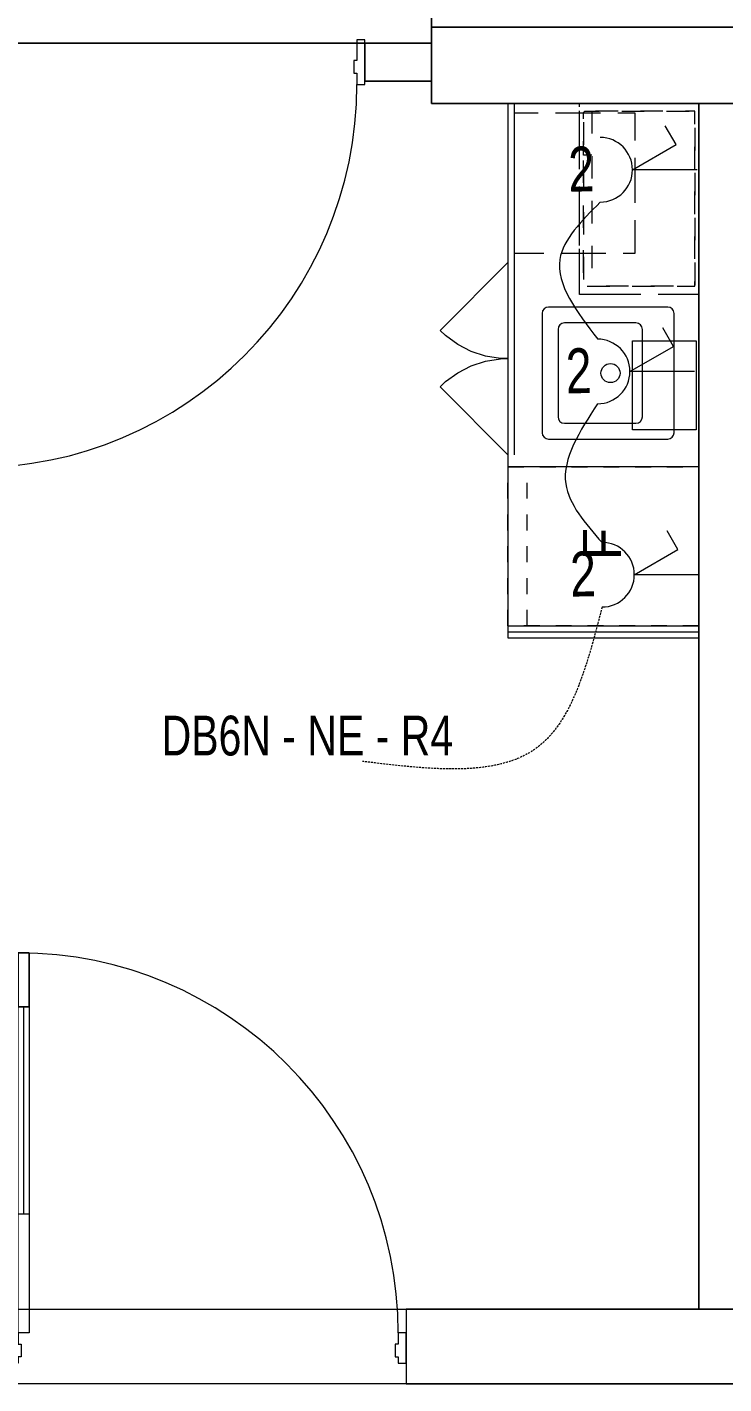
# Model space of a CAD drawing. Header units: millimetres. Extents: x 11356 to 46017, y -5218 to 16780.
# Drawn here: x 15038 to 17228, y 3773 to 8038 of the extents above; entities that cross this region are included whole.
import ezdxf

# ---------------------------------------------------------------- set-up
doc = ezdxf.new("R2010")
doc.units = ezdxf.units.MM
for name, pattern in [('IMPORT-Contour Line', [100, 50, -50]), ('IMPORT-Dashed', [282.222223, 141.111112, -141.111112]), ('IMPORT-Hidden Line', [195.611112, 141.111112, -54.5]), ('IMPORT-Small Dashed', [141.111111, 70.555556, -70.555556]), ('WSP_NZ_Hidden', [9.5, 6.5, -3])]:
    doc.linetypes.add(name, pattern=pattern)
for name, color, linetype, lineweight in [('_Essential Power', 1, 'Continuous', 13), ('_Non Essential Power', 1, 'Continuous', 13), ('A-Des_ Fittings General', 7, 'Continuous', 13), ('A-Des_ Fittings General_Pen_No__81', 251, 'Continuous', 18), ('A-Des_ Fittings General_Pen_No__86', 250, 'Continuous', 18), ('A-Des_ Fittings Joinery_Pen_No__81', 251, 'Continuous', 18), ('A-Des_ Fittings Plumbing_Pen_No__81', 251, 'Continuous', 18), ('A-Des_ Walls', 7, 'Continuous', 13), ('A-Des_ Walls_Pen_No__81', 251, 'Continuous', 18), ('ARCHICAD Doors_Pen_No__81', 251, 'Continuous', 18), ('L07 Enlarged Ground Proposed Plan 02_GFGF Enlarged Proposed Plan 02_dwg', 8, 'Continuous', 13), ('New_A-Des_ Fittings Electrical_Pen_No__4', 250, 'Continuous', 18), ('New_A-Des_ Fittings Joinery_Pen_No__4', 250, 'Continuous', 18), ('New_A-Des_ Fittings Plumbing_Pen_No__89', 250, 'Continuous', 18), ('New_A-Des_ Zones_Pen_No__94', 250, 'Continuous', 18)]:
    doc.layers.add(name, color=color, linetype=linetype, lineweight=lineweight)
doc.styles.add('Arial Narrow', font='ARIALN.TTF', dxfattribs={"width": 0.9, "height": 125})
doc.styles.add('Arial_2', font='arial.ttf', dxfattribs={"height": 120})

# ---------------------------------------------------------------- blocks, each defined once
blk = doc.blocks.new('L07 Enlarged Ground Proposed Plan 02_GFGF Enlarged Proposed Plan 02_dwg_Countertop 24_2__1-12185919-NEW GROUND FLOOR LAYOUT - ELECTRICAL PROPOSED PLAN 02')
at = {"layer": 'A-Des_ Fittings Joinery_Pen_No__81', "color": 254, "flags": 128}
blk.add_lwpolyline([(16549.7, 6118.3), (17149.7, 6118.3), (17149.7, 7798.3), (16549.7, 7798.3)], close=True, dxfattribs=at)
blk = doc.blocks.new('L07 Enlarged Ground Proposed Plan 02_GFGF Enlarged Proposed Plan 02_dwg_Slab_19_1-12185982-NEW GROUND FLOOR LAYOUT - ELECTRICAL PROPOSED PLAN 02')
at = {"layer": 'New_A-Des_ Fittings Joinery_Pen_No__4', "color": 253, "flags": 128}
blk.add_lwpolyline([(17149.7, 6136.3), (16549.7, 6136.3), (16549.7, 6118.3), (17149.7, 6118.3)], close=True, dxfattribs=at)
blk = doc.blocks.new('L07 Enlarged Ground Proposed Plan 02_GFGF Enlarged Proposed Plan 02_dwg_Wall_43_1-12186057-NEW GROUND FLOOR LAYOUT - ELECTRICAL PROPOSED PLAN 02')
at = {"layer": 'A-Des_ Walls', "color": 50, "flags": 128}
blk.add_lwpolyline([(18079.7, 8038.3), (16309.7, 8038.3), (16309.7, 7798.3), (17309.7, 7798.3)], dxfattribs=at)
at = {"layer": 'A-Des_ Walls_Pen_No__81', "color": 254, "flags": 128}
blk.add_lwpolyline([(18079.7, 8038.3), (16309.7, 8038.3), (16309.7, 7798.3), (17149.7, 7798.3)], dxfattribs=at)
blk = doc.blocks.new('L07 Enlarged Ground Proposed Plan 02_GFGF Enlarged Proposed Plan 02_dwg_Wall_58_1-12186075-NEW GROUND FLOOR LAYOUT - ELECTRICAL PROPOSED PLAN 02')
at = {"layer": 'A-Des_ Walls', "color": 50}
for p, q in [((17309.7, 7798.3), (17149.7, 7798.3)), ((17309.7, 4008.3), (17309.7, 7798.3))]:
    blk.add_line(p, q, dxfattribs=at)
at = {"layer": 'A-Des_ Walls', "color": 50, "flags": 128}
blk.add_lwpolyline([(17149.7, 7798.3), (17149.7, 4008.3), (17309.7, 4008.3)], dxfattribs=at)
at = {"layer": 'A-Des_ Walls_Pen_No__81', "color": 254}
for p, q in [((17149.7, 7798.3), (17149.7, 4008.3)), ((17309.7, 7378.3), (17309.7, 7798.3)), ((17309.7, 4008.3), (17309.7, 7378.3))]:
    blk.add_line(p, q, dxfattribs=at)
blk = doc.blocks.new('L07 Enlarged Ground Proposed Plan 02_GFGF Enlarged Proposed Plan 02_dwg_Wall_60_1-12186077-NEW GROUND FLOOR LAYOUT - ELECTRICAL PROPOSED PLAN 02')
at = {"layer": 'A-Des_ Walls', "color": 50}
blk.add_line((16309.7, 8038.3), (18079.7, 8038.3), dxfattribs=at)
at = {"layer": 'A-Des_ Walls', "color": 50, "flags": 128}
blk.add_lwpolyline([(18079.7, 8113.3), (16309.7, 8113.3), (16309.7, 8038.3)], dxfattribs=at)
at = {"layer": 'A-Des_ Walls_Pen_No__81', "color": 254, "flags": 128}
blk.add_lwpolyline([(16509.7, 8113.3), (16309.7, 8113.3), (16309.7, 8038.3), (18079.7, 8038.3)], dxfattribs=at)
blk = doc.blocks.new('L07 Enlarged Ground Proposed Plan 02_GFGF Enlarged Proposed Plan 02_dwg_CI Tools Door_31__1-12186080-NEW GROUND FLOOR LAYOUT - ELECTRICAL PROPOSED PLAN 02')
at = {"layer": 'ARCHICAD Doors_Pen_No__81', "color": 254, "flags": 128}
for points in [[(14879.7, 7933.3), (14879.7, 7893.3), (14869.7, 7893.3), (14869.7, 7858.3), (14844.7, 7858.3), (14844.7, 7998.3), (14869.7, 7998.3), (14869.7, 7933.3), (14879.7, 7933.3), (14879.7, 7893.3), (14869.7, 7893.3), (14869.7, 7858.3), (14844.7, 7858.3), (14844.7, 7998.3), (14869.7, 7998.3), (14869.7, 7933.3)], [(16064.7, 7933.3), (16064.7, 7893.3), (16074.7, 7893.3), (16074.7, 7858.3), (16099.7, 7858.3), (16099.7, 7998.3), (16074.7, 7998.3), (16074.7, 7933.3), (16064.7, 7933.3), (16064.7, 7893.3), (16074.7, 7893.3), (16074.7, 7858.3), (16099.7, 7858.3), (16099.7, 7998.3), (16074.7, 7998.3), (16074.7, 7933.3)], [(14904.7, 6653.3), (14904.7, 7858.3), (14869.7, 7858.3), (14869.7, 6653.3), (14904.7, 6653.3), (14904.7, 7858.3), (14869.7, 7858.3), (14869.7, 6653.3)]]:
    blk.add_lwpolyline(points, close=True, dxfattribs=at)
at = {"layer": 'ARCHICAD Doors_Pen_No__81', "color": 254}
blk.add_arc((14869.7, 7858.3), 1205, 270, 0, dxfattribs=at)
blk = doc.blocks.new('L07 Enlarged Ground Proposed Plan 02_GFGF Enlarged Proposed Plan 02_dwg_Wall_62_1-12186081-NEW GROUND FLOOR LAYOUT - ELECTRICAL PROPOSED PLAN 02')
at = {"layer": 'A-Des_ Walls', "color": 50, "flags": 128}
for points in [[(14749.7, 7868.3), (14844.7, 7868.3), (14844.7, 7988.3), (14749.7, 7988.3)], [(16099.7, 7868.3), (16309.7, 7868.3), (16309.7, 7988.3), (16099.7, 7988.3)]]:
    blk.add_lwpolyline(points, close=True, dxfattribs=at)
at = {"layer": 'A-Des_ Walls_Pen_No__81', "color": 254, "flags": 128}
for points in [[(14749.7, 7868.3), (14844.7, 7868.3), (14844.7, 7988.3), (14749.7, 7988.3)], [(16099.7, 7988.3), (16309.7, 7988.3), (16309.7, 7868.3), (16099.7, 7868.3), (16099.7, 7988.3)]]:
    blk.add_lwpolyline(points, dxfattribs=at)
blk.add_blockref('L07 Enlarged Ground Proposed Plan 02_GFGF Enlarged Proposed Plan 02_dwg_CI Tools Door_31__1-12186080-NEW GROUND FLOOR LAYOUT - ELECTRICAL PROPOSED PLAN 02', (0, 0))
blk = doc.blocks.new('L07 Enlarged Ground Proposed Plan 02_GFGF Enlarged Proposed Plan 02_dwg_Refrigerator 24_49__1-12186208-NEW GROUND FLOOR LAYOUT - ELECTRICAL PROPOSED PLAN 02')
at = {"layer": 'A-Des_ Fittings General', "color": 50, "flags": 128}
blk.add_lwpolyline([(16549.7, 6156.3), (17149.7, 6156.3), (17149.7, 6656.3), (16549.7, 6656.3)], close=True, dxfattribs=at)
at = {"layer": 'A-Des_ Fittings General_Pen_No__81', "color": 254, "linetype": 'IMPORT-Contour Line'}
blk.add_line((16609.7, 6156.3), (16609.7, 6656.3), dxfattribs=at)
at = {"layer": 'A-Des_ Fittings General_Pen_No__81', "color": 254, "linetype": 'IMPORT-Contour Line', "flags": 128}
blk.add_lwpolyline([(16549.7, 6156.3), (16549.7, 6656.3), (17149.7, 6656.3), (17149.7, 6156.3)], close=True, dxfattribs=at)
blk = doc.blocks.new('L07 Enlarged Ground Proposed Plan 02_GFGF Enlarged Proposed Plan 02_dwg_Sink General 24_50__1-12186209-NEW GROUND FLOOR LAYOUT - ELECTRICAL PROPOSED PLAN 02')
at = {"layer": 'A-Des_ Fittings Plumbing_Pen_No__81', "color": 254}
for p, q in [((16657.2, 7138.3), (16657.2, 6763.3)), ((17052.2, 7158.3), (16677.2, 7158.3)), ((17072.2, 6763.3), (17072.2, 7138.3)), ((16707.2, 7088.3), (16707.2, 6813.3)), ((16952.2, 7108.3), (16727.2, 7108.3)), ((16972.2, 6813.3), (16972.2, 7088.3)), ((16727.2, 6793.3), (16952.2, 6793.3)), ((16677.2, 6743.3), (17052.2, 6743.3))]:
    blk.add_line(p, q, dxfattribs=at)
blk.add_circle((16872.2, 6950.8), 30, dxfattribs=at)
for centre, start, end in [((16677.2, 7138.3), 90, 180), ((17052.2, 7138.3), 0, 90), ((16727.2, 7088.3), 90, 180), ((16952.2, 7088.3), 0, 90), ((16727.2, 6813.3), 180, 270), ((16952.2, 6813.3), 270, 0), ((16677.2, 6763.3), 180, 270), ((17052.2, 6763.3), 270, 0)]:
    blk.add_arc(centre, 20, start, end, dxfattribs=at)
blk = doc.blocks.new('L07 Enlarged Ground Proposed Plan 02_GFGF Enlarged Proposed Plan 02_dwg_Microwave Oven 24-12186248-NEW GROUND FLOOR LAYOUT - ELECTRICAL PROPOSED PLAN 02')
at = {"layer": 'New_A-Des_ Fittings Electrical_Pen_No__4', "color": 253, "linetype": 'IMPORT-Small Dashed'}
blk.add_line((16813.6, 7774.1), (16813.6, 7224.1), dxfattribs=at)
at = {"layer": 'New_A-Des_ Fittings Electrical_Pen_No__4', "color": 253, "linetype": 'IMPORT-Small Dashed', "flags": 128}
blk.add_lwpolyline([(16813.6, 7636.2), (16786.9, 7636.2), (16786.9, 7767.3), (16787, 7768.8), (16787.5, 7770.3), (16788.3, 7771.6), (16789.3, 7772.6), (16790.5, 7773.5), (16791.9, 7774), (16793.3, 7774.1), (17136.9, 7774.1), (17136.9, 7224.1), (16793.3, 7224.1), (17136.9, 7224.1), (17136.9, 7774.1), (16793.3, 7774.1), (16792.2, 7774), (16791.1, 7773.7), (16790.1, 7773.2), (16789.2, 7772.5), (16788.4, 7771.7), (16787.7, 7770.7), (16787.3, 7769.6), (16787, 7768.5), (16786.9, 7767.3), (16786.9, 7231), (16787, 7229.8), (16787.3, 7228.6), (16787.7, 7227.6), (16788.4, 7226.6), (16789.2, 7225.7), (16790.1, 7225.1), (16791.1, 7224.5), (16792.2, 7224.2), (16793.3, 7224.1), (16791.9, 7224.3), (16790.5, 7224.8), (16789.3, 7225.6), (16788.3, 7226.7), (16787.5, 7228), (16787, 7229.5), (16786.9, 7231), (16786.9, 7631.7), (16813.6, 7631.7)], dxfattribs=at)
blk = doc.blocks.new('L07 Enlarged Ground Proposed Plan 02_GFGF Enlarged Proposed Plan 02_dwg_Cadimage Cabinet_116__1-12186380-NEW GROUND FLOOR LAYOUT - ELECTRICAL PROPOSED PLAN 02')
at = {"layer": 'A-Des_ Fittings Joinery_Pen_No__81', "color": 254}
for p, q in [((16569.7, 7298.3), (16569.7, 6694.3)), ((17149.7, 7298.3), (17149.7, 6694.3))]:
    blk.add_line(p, q, dxfattribs=at)
at = {"layer": 'A-Des_ Fittings Joinery_Pen_No__81', "color": 254, "flags": 128}
blk.add_lwpolyline([(16549.7, 6694.3), (16336.1, 6907.9), (16353.6, 6924), (16391.9, 6952.1), (16434, 6973.6), (16479, 6988.2), (16526, 6995.4), (16549.7, 6996.3), (16526, 6997.2), (16479, 7004.5), (16434, 7019), (16391.9, 7040.6), (16353.6, 7068.7), (16336.1, 7084.8), (16549.7, 7298.3)], dxfattribs=at)
blk = doc.blocks.new('L07 Enlarged Ground Proposed Plan 02_GFGF Enlarged Proposed Plan 02_dwg_Cadimage Cabinet_131__1-12186398-NEW GROUND FLOOR LAYOUT - ELECTRICAL PROPOSED PLAN 02')
at = {"layer": 'A-Des_ Fittings Joinery_Pen_No__81', "color": 254}
for p, q in [((16549.7, 7798.3), (16549.7, 7298.3)), ((16569.7, 7798.3), (16569.7, 7298.3)), ((17149.7, 7798.3), (17149.7, 7298.3))]:
    blk.add_line(p, q, dxfattribs=at)
at = {"layer": 'A-Des_ Fittings Joinery_Pen_No__81', "color": 254, "linetype": 'IMPORT-Hidden Line', "flags": 128}
blk.add_lwpolyline([(16569.7, 7768.3), (16569.7, 7328.3), (16949.7, 7328.3), (16949.7, 7768.3)], close=True, dxfattribs=at)
blk = doc.blocks.new('L07 Enlarged Ground Proposed Plan 02_GFGF Enlarged Proposed Plan 02_dwg_Cadimage Cabinet_5-12186399-NEW GROUND FLOOR LAYOUT - ELECTRICAL PROPOSED PLAN 02')
at = {"layer": 'New_A-Des_ Fittings Joinery_Pen_No__4', "color": 253, "linetype": 'IMPORT-Dashed', "flags": 128}
blk.add_lwpolyline([(17149.7, 7798.3), (17149.7, 7198.3), (16774.1, 7198.3), (16774.1, 7798.3)], close=True, dxfattribs=at)
at = {"layer": 'New_A-Des_ Fittings Joinery_Pen_No__4', "color": 253, "linetype": 'IMPORT-Hidden Line', "flags": 128}
blk.add_lwpolyline([(17149.7, 7798.3), (17149.7, 7198.3), (16774.1, 7198.3), (16774.1, 7798.3)], close=True, dxfattribs=at)
blk = doc.blocks.new('L07 Enlarged Ground Proposed Plan 02_GFGF Enlarged Proposed Plan 02_dwg_Slab_46_1-12186420-NEW GROUND FLOOR LAYOUT - ELECTRICAL PROPOSED PLAN 02')
at = {"layer": 'New_A-Des_ Fittings Plumbing_Pen_No__89', "color": 253, "flags": 128}
blk.add_lwpolyline([(17141.4, 7052.3), (17141.4, 6772.3), (16941.4, 6772.3), (16941.4, 7052.3)], close=True, dxfattribs=at)
blk = doc.blocks.new('L07 Enlarged Ground Proposed Plan 02_GFGF Enlarged Proposed Plan 02_dwg_CI Tools Door_51__1-12186426-NEW GROUND FLOOR LAYOUT - ELECTRICAL PROPOSED PLAN 02')
at = {"layer": 'ARCHICAD Doors_Pen_No__81', "color": 254}
blk.add_line((15027.2, 4308.3), (15027.2, 4958.3), dxfattribs=at)
at = {"layer": 'ARCHICAD Doors_Pen_No__81', "color": 254, "flags": 128}
for points in [[(15044.7, 4308.3), (15044.7, 3933.3), (15009.7, 3933.3), (15009.7, 5128.3), (15044.7, 5128.3), (15044.7, 3933.3), (15009.7, 3933.3), (15009.7, 4308.3), (15044.7, 4308.3), (15044.7, 3933.3), (15009.7, 3933.3), (15009.7, 4308.3)], [(15044.7, 5128.3), (15009.7, 5128.3), (15009.7, 4958.3), (15044.7, 4958.3), (15009.7, 4958.3), (15009.7, 5128.3), (15044.7, 5128.3), (15044.7, 4958.3)], [(15019.7, 3898.3), (15019.7, 3858.3), (15009.7, 3858.3), (15009.7, 3838.3), (14984.7, 3838.3), (14984.7, 3933.3), (15009.7, 3933.3), (15009.7, 3898.3), (15019.7, 3898.3), (15019.7, 3858.3), (15009.7, 3858.3), (15009.7, 3838.3), (14984.7, 3838.3), (14984.7, 3933.3), (15009.7, 3933.3), (15009.7, 3898.3)], [(16194.7, 3898.3), (16194.7, 3858.3), (16204.7, 3858.3), (16204.7, 3838.3), (16229.7, 3838.3), (16229.7, 3933.3), (16204.7, 3933.3), (16204.7, 3898.3), (16194.7, 3898.3), (16194.7, 3858.3), (16204.7, 3858.3), (16204.7, 3838.3), (16229.7, 3838.3), (16229.7, 3933.3), (16204.7, 3933.3), (16204.7, 3898.3)]]:
    blk.add_lwpolyline(points, close=True, dxfattribs=at)
at = {"layer": 'ARCHICAD Doors_Pen_No__81', "color": 254}
blk.add_arc((15009.7, 3933.3), 1195, 360, 90, dxfattribs=at)
blk = doc.blocks.new('L07 Enlarged Ground Proposed Plan 02_GFGF Enlarged Proposed Plan 02_dwg_Wall_139_1-12186428-NEW GROUND FLOOR LAYOUT - ELECTRICAL PROPOSED PLAN 02')
at = {"layer": 'A-Des_ Walls', "color": 50, "flags": 128}
blk.add_lwpolyline([(16229.7, 3933.3), (16229.7, 3838.3), (16229.7, 3773.3), (18154.7, 3773.3), (18154.7, 4008.3), (16229.7, 4008.3)], close=True, dxfattribs=at)
at = {"layer": 'A-Des_ Walls_Pen_No__81', "color": 254}
blk.add_line((17149.7, 4008.3), (16229.7, 4008.3), dxfattribs=at)
at = {"layer": 'A-Des_ Walls_Pen_No__81', "color": 254, "flags": 128}
blk.add_lwpolyline([(16229.7, 3933.3), (16229.7, 3838.3), (16229.7, 3773.3), (18154.7, 3773.3), (18154.7, 4008.3), (17309.7, 4008.3)], dxfattribs=at)
blk.add_blockref('L07 Enlarged Ground Proposed Plan 02_GFGF Enlarged Proposed Plan 02_dwg_CI Tools Door_51__1-12186426-NEW GROUND FLOOR LAYOUT - ELECTRICAL PROPOSED PLAN 02', (0, 0))
blk = doc.blocks.new('L07 Enlarged Ground Proposed Plan 02_GFGF Enlarged Proposed Plan 02_dwg-12097911-NEW GROUND FLOOR LAYOUT - ELECTRICAL PROPOSED PLAN 02')
at = {"layer": 'New_A-Des_ Zones_Pen_No__94', "color": 253}
blk.add_line((21686.8, 3773.3), (11894.6, 3773.3), dxfattribs=at)
at = {"layer": 'New_A-Des_ Zones_Pen_No__94', "color": 253, "flags": 128}
for points in [[(13009.7, 13910.1), (13644.7, 13910.1), (13644.7, 12320.1), (13009.7, 12320.1), (13009.7, 11484.5), (13129.7, 11484.5), (13129.7, 10884.5), (13009.7, 10884.5), (13009.7, 10784.5), (15199.7, 10784.5), (15199.7, 10143.3), (16507.2, 10143.3), (16507.2, 10003.3), (15199.7, 10003.3), (14749.7, 10003.3), (14749.7, 7988.3), (16309.7, 7988.3), (16309.7, 8038.3), (16309.7, 8113.3), (16509.7, 8113.3), (16509.7, 10083.3), (16509.7, 14063.3), (16509.7, 14118.3), (13009.7, 14118.3)], [(14749.7, 7988.3), (14749.7, 4008.3), (17149.7, 4008.3), (17149.7, 7798.3), (16309.7, 7798.3), (16309.7, 7988.3)]]:
    blk.add_lwpolyline(points, close=True, dxfattribs=at)
for name in ['L07 Enlarged Ground Proposed Plan 02_GFGF Enlarged Proposed Plan 02_dwg_Wall_60_1-12186077-NEW GROUND FLOOR LAYOUT - ELECTRICAL PROPOSED PLAN 02', 'L07 Enlarged Ground Proposed Plan 02_GFGF Enlarged Proposed Plan 02_dwg_Wall_43_1-12186057-NEW GROUND FLOOR LAYOUT - ELECTRICAL PROPOSED PLAN 02', 'L07 Enlarged Ground Proposed Plan 02_GFGF Enlarged Proposed Plan 02_dwg_Wall_62_1-12186081-NEW GROUND FLOOR LAYOUT - ELECTRICAL PROPOSED PLAN 02', 'L07 Enlarged Ground Proposed Plan 02_GFGF Enlarged Proposed Plan 02_dwg_Countertop 24_2__1-12185919-NEW GROUND FLOOR LAYOUT - ELECTRICAL PROPOSED PLAN 02', 'L07 Enlarged Ground Proposed Plan 02_GFGF Enlarged Proposed Plan 02_dwg_Cadimage Cabinet_131__1-12186398-NEW GROUND FLOOR LAYOUT - ELECTRICAL PROPOSED PLAN 02', 'L07 Enlarged Ground Proposed Plan 02_GFGF Enlarged Proposed Plan 02_dwg_Cadimage Cabinet_5-12186399-NEW GROUND FLOOR LAYOUT - ELECTRICAL PROPOSED PLAN 02', 'L07 Enlarged Ground Proposed Plan 02_GFGF Enlarged Proposed Plan 02_dwg_Microwave Oven 24-12186248-NEW GROUND FLOOR LAYOUT - ELECTRICAL PROPOSED PLAN 02', 'L07 Enlarged Ground Proposed Plan 02_GFGF Enlarged Proposed Plan 02_dwg_Wall_58_1-12186075-NEW GROUND FLOOR LAYOUT - ELECTRICAL PROPOSED PLAN 02', 'L07 Enlarged Ground Proposed Plan 02_GFGF Enlarged Proposed Plan 02_dwg_Cadimage Cabinet_116__1-12186380-NEW GROUND FLOOR LAYOUT - ELECTRICAL PROPOSED PLAN 02', 'L07 Enlarged Ground Proposed Plan 02_GFGF Enlarged Proposed Plan 02_dwg_Sink General 24_50__1-12186209-NEW GROUND FLOOR LAYOUT - ELECTRICAL PROPOSED PLAN 02', 'L07 Enlarged Ground Proposed Plan 02_GFGF Enlarged Proposed Plan 02_dwg_Slab_46_1-12186420-NEW GROUND FLOOR LAYOUT - ELECTRICAL PROPOSED PLAN 02', 'L07 Enlarged Ground Proposed Plan 02_GFGF Enlarged Proposed Plan 02_dwg_Refrigerator 24_49__1-12186208-NEW GROUND FLOOR LAYOUT - ELECTRICAL PROPOSED PLAN 02', 'L07 Enlarged Ground Proposed Plan 02_GFGF Enlarged Proposed Plan 02_dwg_Slab_19_1-12185982-NEW GROUND FLOOR LAYOUT - ELECTRICAL PROPOSED PLAN 02', 'L07 Enlarged Ground Proposed Plan 02_GFGF Enlarged Proposed Plan 02_dwg_Wall_139_1-12186428-NEW GROUND FLOOR LAYOUT - ELECTRICAL PROPOSED PLAN 02']:
    blk.add_blockref(name, (0, 0))
at = {"layer": 'A-Des_ Fittings General_Pen_No__86', "color": 7, "insert": (16785.3, 6413.2), "char_height": 120, "width": 121.94, "attachment_point": 2, "rotation": 90, "line_spacing_factor": 0.941778, "style": 'Arial_2'}
blk.add_mtext('F', dxfattribs=at)

msp = doc.modelspace()

# ---------------------------------------------------------------- linework, layer by layer
at = {"layer": '_Essential Power', "color": 10, "lineweight": 18}
msp.add_line((17136.3, 6955.9), (16933.1, 6955.9), dxfattribs=at)
at = {"layer": '_Non Essential Power', "color": 10, "lineweight": 18}
for p, q in [((17078.1, 7669), (17044.2, 7727.7)), ((16941.2, 7590), (17078.1, 7669)), ((17144.4, 7590), (16941.2, 7590)), ((17070, 7034.9), (17036.1, 7093.6)), ((16933.1, 6955.9), (17070, 7034.9)), ((17083.8, 6396.1), (17050, 6454.8)), ((16947, 6317.1), (17083.8, 6396.1)), ((17150.2, 6317.1), (16947, 6317.1))]:
    msp.add_line(p, q, dxfattribs=at)
for centre in [(16839.6, 7590), (16831.5, 6955.9), (16845.4, 6317.1)]:
    msp.add_arc(centre, 101.6, 270, 90, dxfattribs=at)
at = {"layer": '_Non Essential Power'}
for points in [[(16840, 7488.1), (16712.9, 7308.3), (16831.8, 7057.6)], [(16831.3, 6854.3), (16731.3, 6602.8), (16845.4, 6417.8)]]:
    msp.add_spline(points, degree=3, dxfattribs=at)
at = {"layer": '_Non Essential Power', "color": 18, "linetype": 'WSP_NZ_Hidden', "true_color": 0x000000}
msp.add_spline([(16845.5, 6215.2), (16641.8, 5774), (16092.6, 5730.1)], degree=3, dxfattribs=at)

# ---------------------------------------------------------------- block references
at = {"layer": 'L07 Enlarged Ground Proposed Plan 02_GFGF Enlarged Proposed Plan 02_dwg', "color": 253, "lineweight": 18}
msp.add_blockref('L07 Enlarged Ground Proposed Plan 02_GFGF Enlarged Proposed Plan 02_dwg-12097911-NEW GROUND FLOOR LAYOUT - ELECTRICAL PROPOSED PLAN 02', (0, 0), dxfattribs=at)

# ---------------------------------------------------------------- texts
at = {"layer": '_Non Essential Power', "color": 1, "char_height": 141.1, "width": 97.748, "attachment_point": 1, "rotation": 1.2103, "style": 'Arial Narrow'}
for insert in [(16738.2, 7661.9), (16730.1, 7027.8), (16743.9, 6389)]:
    msp.add_mtext('2', dxfattribs=dict(at, insert=insert))
at = {"layer": '_Non Essential Power', "color": 0, "insert": (15460.9, 5873.8), "char_height": 125, "width": 1190.506, "attachment_point": 1, "style": 'Arial Narrow'}
msp.add_mtext('DB6N - NE - R4', dxfattribs=at)

doc.saveas('drawing.dxf')
